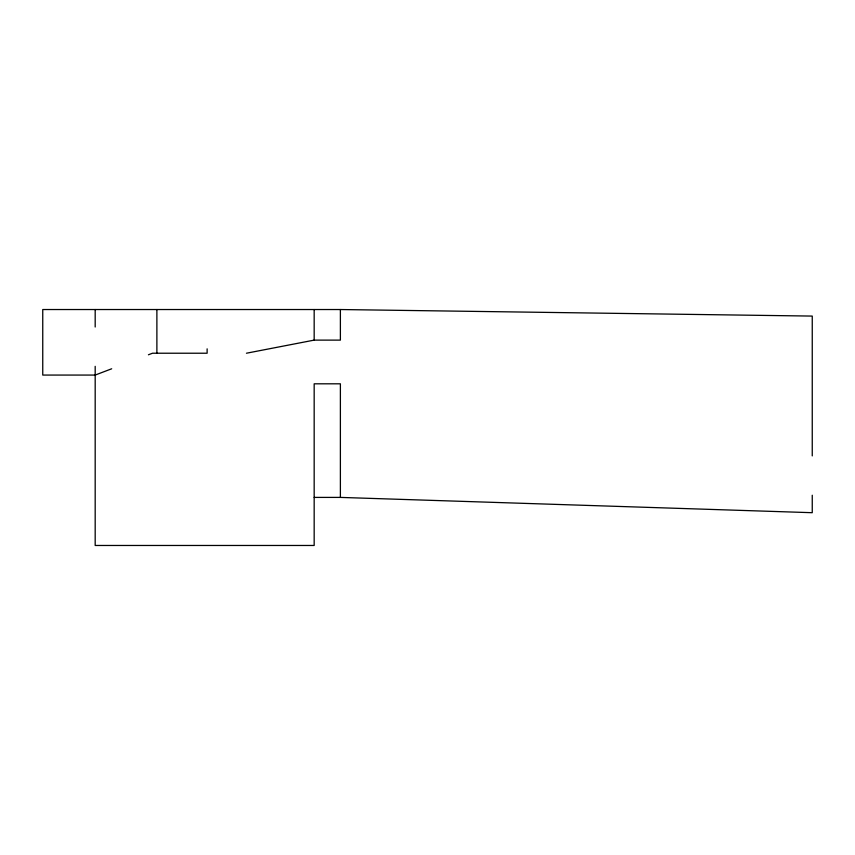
<?xml version="1.0" encoding="UTF-8"?>
<svg xmlns="http://www.w3.org/2000/svg" width="855" height="855" viewBox="0 0 855 855"><rect width="100%" height="100%" fill="white"/><g stroke="black" fill="none" stroke-linecap="round" stroke-linejoin="round"><path stroke-width="1.28" d="M111.684 368.783L95.183 375.067L42.75 375.067L42.75 309.531L340.386 309.531L812.25 316.083L812.25 455.897M148.428 354.782L152.511 353.222L207.124 353.222L207.124 348.851M246.443 353.222L314.17 340.119L340.386 340.119L340.386 309.531M314.17 497.407L340.386 497.407L812.25 512.701L812.25 495.227M340.386 497.407L340.386 383.81L314.17 383.81L314.17 545.469L95.183 545.469L95.183 366.335M314.17 309.531L314.17 340.119M156.882 309.531L156.882 353.222M95.183 309.531L95.183 327.005"/></g></svg>
